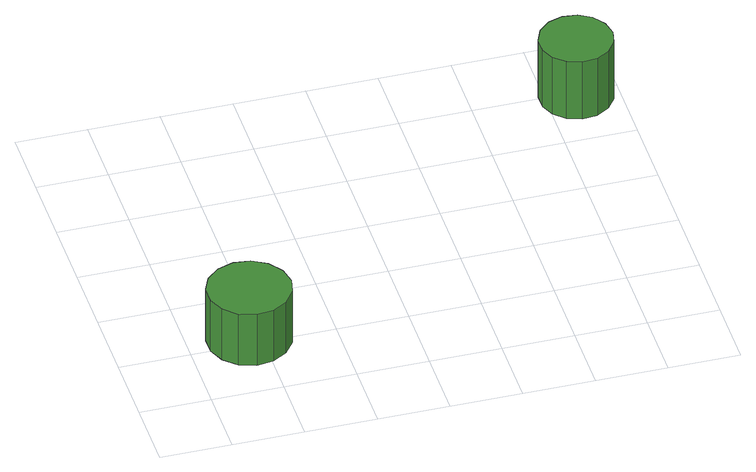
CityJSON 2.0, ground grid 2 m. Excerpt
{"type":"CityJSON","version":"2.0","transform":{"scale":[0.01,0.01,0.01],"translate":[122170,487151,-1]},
"CityObjects":{
"tree1":{"type":"SolitaryVegetationObject","attributes":{"function":"something"},"geometry":[{"type":"MultiSurface","lod":"1","boundaries":[[[0,1,2,3,4,5,6,7,8,9,10,11,12,13,14]],[[15,16,17,18,19,20,21,22,23,24,25,26,27,28,29]],[[0,29,28,1]],[[1,28,27,2]],[[2,27,26,3]],[[3,26,25,4]],[[4,25,24,5]],[[5,24,23,6]],[[6,23,22,7]],[[7,22,21,8]],[[8,21,20,9]],[[9,20,19,10]],[[10,19,18,11]],[[11,18,17,12]],[[12,17,16,13]],[[13,16,15,14]],[[14,15,29,0]]]}]},
"tree2":{"type":"SolitaryVegetationObject","attributes":{"function":"something"},"geometry":[{"type":"MultiSurface","lod":"1","boundaries":[[[30,31,32,33,34,35,36,37,38,39,40,41,42,43,44]],[[45,46,47,48,49,50,51,52,53,54,55,56,57,58,59]],[[30,59,58,31]],[[31,58,57,32]],[[32,57,56,33]],[[33,56,55,34]],[[34,55,54,35]],[[35,54,53,36]],[[36,53,52,37]],[[37,52,51,38]],[[38,51,50,39]],[[39,50,49,40]],[[40,49,48,41]],[[41,48,47,42]],[[42,47,46,43]],[[43,46,45,44]],[[44,45,59,30]]]}]}
},
"vertices":[
[277,204,251],[267,251,251],[238,290,251],[196,314,251],[149,319,251],[103,304,251],[67,272,251],[47,228,251],[47,180,251],[67,136,251],[103,103,251],[149,88,251],[196,94,251],[238,118,251],[267,157,251],[267,157,80],[238,118,80],[196,94,80],[149,88,80],[103,103,80],[67,136,80],[47,180,80],[47,228,80],[67,272,80],[103,304,80],[149,319,80],[196,314,80],[238,290,80],[267,251,80],[277,204,80],
[1384,986,255],[1375,1028,255],[1350,1062,255],[1314,1083,255],[1272,1087,255],[1232,1074,255],[1201,1046,255],[1184,1007,255],[1184,965,255],[1201,927,255],[1232,899,255],[1272,886,255],[1314,890,255],[1350,911,255],[1375,945,255],[1375,945,63],[1350,911,63],[1314,890,63],[1272,886,63],[1232,899,63],[1201,927,63],[1184,965,63],[1184,1007,63],[1201,1046,63],[1232,1074,63],[1272,1087,63],[1314,1083,63],[1350,1062,63],[1375,1028,63],[1384,986,63]
]}
